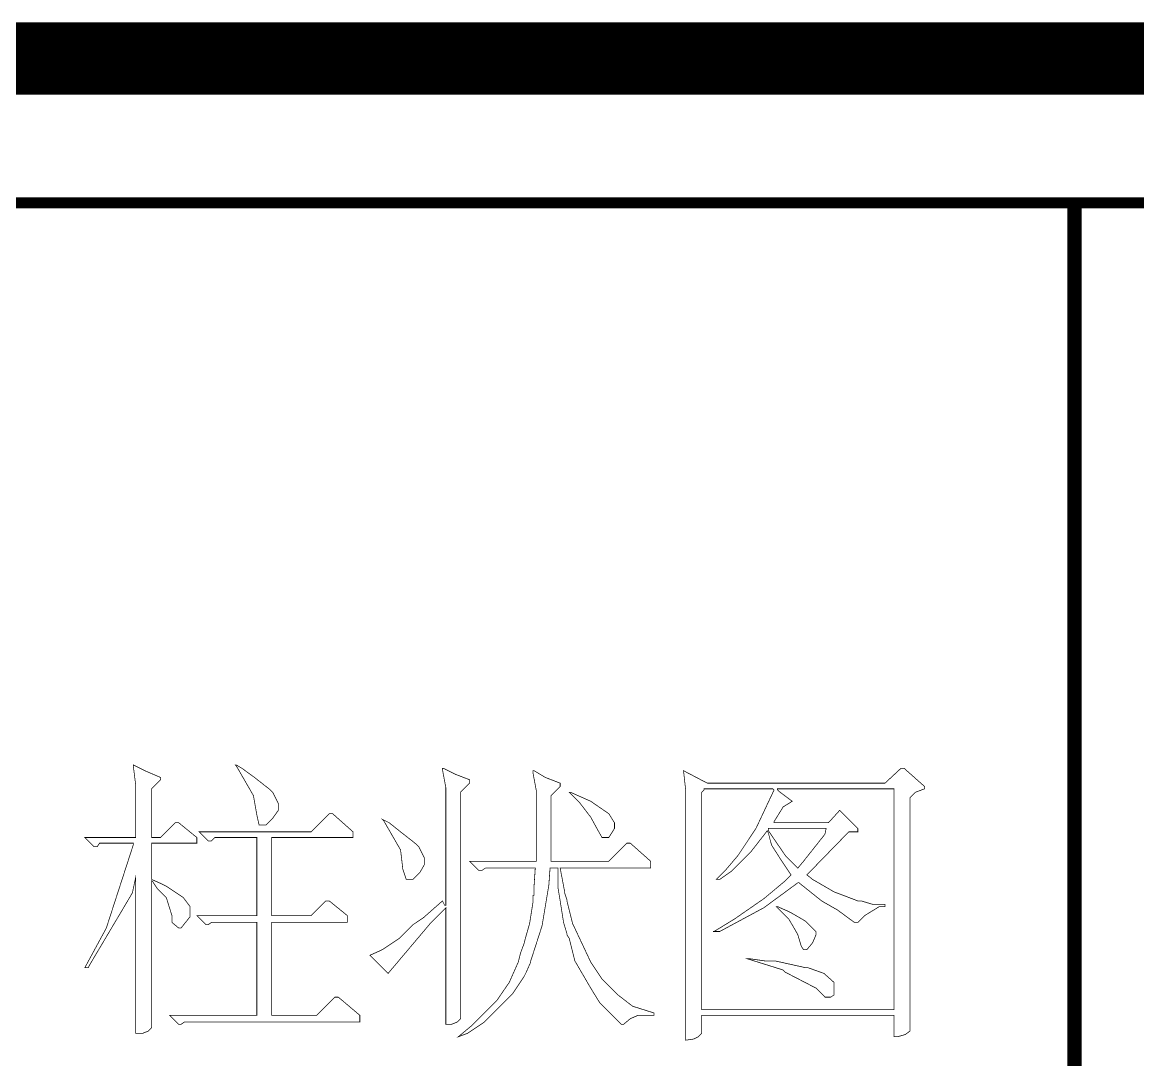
# Model space of a CAD drawing. Extents: x 94 to 452, y -72 to 1042.
# Drawn here: x 191.64 to 207.1, y 1003.13 to 1017.51 of the extents above; entities that cross this region are included whole.
import ezdxf

# ---------------------------------------------------------------- set-up
doc = ezdxf.new("R2010")
doc.units = 0
doc.header["$MEASUREMENT"] = 0
doc.layers.add('TREE_LAYER', color=7, linetype='Continuous')

msp = doc.modelspace()

# ---------------------------------------------------------------- linework, layer by layer
at = {"layer": 'TREE_LAYER'}
for points, const_width, elevation in [([(94.22612, 93.001716), (94.22612, 848.485862), (94.22612, 908.832322), (94.22612, 995.005583), (94.22612, 1005.005583), (94.22612, 1017.005583), (126.22612, 1017.005583), (146.22612, 1017.005583), (186.22612, 1017.005583), (191.22612, 1017.005583), (206.22612, 1017.005583), (211.22612, 1017.005583), (221.22612, 1017.005583), (399.22612, 1017.005583), (409.22612, 1017.005583), (451.22612, 1017.005583), (451.22612, 995.005583), (451.22612, 11.113007)], 1, 2891.008799), ([(399.22612, 1015.005583), (221.22612, 1015.005583), (221.22612, 1015.005583), (211.22612, 1015.005583), (211.22612, 1015.005583), (206.22612, 1015.005583), (206.22612, 1015.005583), (191.22612, 1015.005583), (191.22612, 1015.005583), (186.22612, 1015.005583), (186.22612, 1015.005583), (146.22612, 1015.005583), (146.22612, 1015.005583), (126.22612, 1015.005583), (126.22612, 1015.005583), (96.22612, 1015.005583), (96.22612, 1015.005583), (96.22612, 1005.005583), (96.22612, 1005.005583), (96.22612, 995.005583), (96.22612, 995.005583), (96.22612, 908.832322), (96.22612, 908.832322), (96.22612, 848.485862)], 0.15, 2875.008799), ([(206.22612, 1015.005583), (206.22612, 995.005583)], 0.2, 20), ([(193.18422, 1007.216239), (193.18422, 1007.216239), (193.18422, 1007.184867), (193.215593, 1006.933886), (193.215593, 1006.212318), (193.215593, 1006.212318), (192.50971, 1006.212318), (192.635201, 1006.086828), (192.682259, 1006.086828), (192.713632, 1006.133886), (193.18422, 1006.133886), (193.18422, 1006.1182), (192.80775, 1004.957416), (192.50971, 1004.408396), (192.556769, 1004.408396), (192.572456, 1004.439769), (193.168534, 1005.44369), (193.215593, 1005.663298), (193.215593, 1005.663298), (193.215593, 1003.498592), (193.30971, 1003.498592), (193.388142, 1003.529965), (193.435201, 1003.577024), (193.435201, 1005.616239), (193.435201, 1005.616239), (193.450887, 1005.600553), (193.513632, 1005.506435), (193.639122, 1005.380945), (193.717554, 1005.129965), (193.717554, 1005.035847), (193.811671, 1004.957416), (193.843044, 1004.957416), (193.968534, 1005.114279), (193.968534, 1005.255455), (193.874416, 1005.380945), (193.639122, 1005.537808), (193.576377, 1005.569181), (193.435201, 1005.631926), (193.435201, 1006.1182), (193.435201, 1006.133886), (194.062652, 1006.133886), (194.062652, 1006.212318), (193.811671, 1006.416239), (193.764612, 1006.416239), (193.560691, 1006.212318), (193.435201, 1006.212318), (193.435201, 1006.212318), (193.435201, 1006.886828), (193.560691, 1007.012318), (193.560691, 1007.04369), (193.341083, 1007.137808), (193.18422, 1007.216239), (193.18422, 1007.216239)], 0.01, 11), ([(194.611671, 1007.216239), (194.595985, 1007.216239), (194.611671, 1007.200553), (194.846965, 1006.79271), (194.894024, 1006.526043), (194.925397, 1006.384867), (194.941083, 1006.384867), (195.019514, 1006.384867), (195.113632, 1006.478985), (195.192063, 1006.588788), (195.192063, 1006.682906), (195.113632, 1006.839769), (195.082259, 1006.871141), (194.862652, 1007.04369), (194.690103, 1007.169181), (194.611671, 1007.216239), (194.611671, 1007.216239)], 0.01, 11), ([(197.482259, 1007.169181), (197.466573, 1007.169181), (197.466573, 1007.153494), (197.513632, 1006.902514), (197.513632, 1005.271141), (197.513632, 1005.271141), (197.497946, 1005.271141), (197.466573, 1005.333886), (197.199907, 1005.098592), (197.05873, 1005.004475), (196.870495, 1004.816239), (196.635201, 1004.659377), (196.462652, 1004.580945), (196.713632, 1004.329965), (197.30971, 1005.035847), (197.513632, 1005.239769), (197.513632, 1005.239769), (197.513632, 1003.624083), (197.592063, 1003.624083), (197.670495, 1003.655455), (197.717554, 1003.702514), (197.717554, 1006.839769), (197.843044, 1006.965259), (197.843044, 1007.012318), (197.639122, 1007.090749), (197.482259, 1007.169181), (197.482259, 1007.169181)], 0.01, 11), ([(198.737161, 1007.137808), (198.721475, 1007.137808), (198.721475, 1007.106435), (198.768534, 1006.855455), (198.768534, 1005.961337), (198.768534, 1005.961337), (198.768534, 1005.882906), (198.752848, 1005.882906), (197.843044, 1005.882906), (197.968534, 1005.757416), (198.015593, 1005.757416), (198.062652, 1005.788788), (198.752848, 1005.788788), (198.752848, 1005.788788), (198.737161, 1005.553494), (198.737161, 1005.553494), (198.737161, 1005.490749), (198.737161, 1005.475063), (198.737161, 1005.412318), (198.721475, 1005.412318), (198.721475, 1005.3182), (198.674416, 1005.020161), (198.611671, 1004.800553), (198.595985, 1004.737808), (198.548926, 1004.612318), (198.517554, 1004.486828), (198.392063, 1004.204475), (198.219514, 1003.953494), (197.874416, 1003.608396), (197.686181, 1003.451534), (197.811671, 1003.498592), (198.046965, 1003.655455), (198.439122, 1004.047612), (198.595985, 1004.282906), (198.627358, 1004.345651), (198.690103, 1004.486828), (198.690103, 1004.502514), (198.846965, 1004.988788), (198.894024, 1005.271141), (198.941083, 1005.553494), (198.956769, 1005.773102), (198.956769, 1005.788788), (199.050887, 1005.788788), (199.066573, 1005.788788), (199.066573, 1005.522122), (199.097946, 1005.333886), (199.145005, 1005.035847), (199.192063, 1004.878985), (199.192063, 1004.863298), (199.223436, 1004.816239), (199.301867, 1004.502514), (199.521475, 1004.126043), (199.646965, 1003.922122), (199.945005, 1003.624083), (199.976377, 1003.624083), (200.070495, 1003.702514), (200.180299, 1003.749573), (200.399907, 1003.749573), (200.399907, 1003.780945), (200.101867, 1003.875063), (199.897946, 1004.031926), (199.678338, 1004.251534), (199.521475, 1004.486828), (199.270495, 1005.020161), (199.192063, 1005.333886), (199.192063, 1005.349573), (199.160691, 1005.44369), (199.160691, 1005.459377), (199.097946, 1005.788788), (199.113632, 1005.788788), (200.352848, 1005.788788), (200.352848, 1005.882906), (200.070495, 1006.133886), (200.023436, 1006.133886), (199.772456, 1005.882906), (198.972456, 1005.882906), (198.972456, 1005.914279), (198.972456, 1005.961337), (198.972456, 1006.79271), (199.097946, 1006.9182), (199.097946, 1006.965259), (198.894024, 1007.04369), (198.737161, 1007.137808), (198.737161, 1007.137808)], 0.01, 11), ([(203.866573, 1007.169181), (203.819514, 1007.169181), (203.599907, 1006.965259), (201.137161, 1006.965259), (200.80775, 1007.137808), (200.839122, 1006.855455), (200.839122, 1003.404475), (200.948926, 1003.420161), (201.011671, 1003.451534), (201.05873, 1003.498592), (201.05873, 1003.733886), (201.05873, 1003.749573), (203.725397, 1003.749573), (203.725397, 1003.733886), (203.725397, 1003.451534), (203.772456, 1003.451534), (203.882259, 1003.482906), (203.945005, 1003.529965), (203.945005, 1006.761337), (204.023436, 1006.839769), (204.148926, 1006.886828), (204.148926, 1006.9182), (203.866573, 1007.169181), (203.866573, 1007.169181)], 0.01, 11), ([(199.239122, 1006.839769), (199.223436, 1006.839769), (199.364612, 1006.698592), (199.521475, 1006.494671), (199.615593, 1006.322122), (199.678338, 1006.212318), (199.694024, 1006.212318), (199.772456, 1006.212318), (199.850887, 1006.337808), (199.850887, 1006.416239), (199.772456, 1006.54173), (199.521475, 1006.714279), (199.239122, 1006.839769), (199.239122, 1006.839769)], 0.01, 11), ([(201.090103, 1006.871141), (201.090103, 1006.886828), (202.046965, 1006.886828), (202.062652, 1006.871141), (201.811671, 1006.337808), (201.560691, 1005.961337), (201.388142, 1005.757416), (201.262652, 1005.631926), (201.30971, 1005.631926), (201.466573, 1005.74173), (201.748926, 1006.024083), (201.968534, 1006.306435), (201.98422, 1006.275063), (202.015593, 1006.149573), (202.031279, 1006.102514), (202.141083, 1005.929965), (202.297946, 1005.694671), (202.203828, 1005.600553), (201.921475, 1005.365259), (201.513632, 1005.082906), (201.231279, 1004.910357), (201.215593, 1004.910357), (201.30971, 1004.910357), (201.921475, 1005.239769), (202.392063, 1005.584867), (202.40775, 1005.584867), (202.721475, 1005.333886), (202.941083, 1005.208396), (203.176377, 1005.035847), (203.223436, 1005.035847), (203.317554, 1005.129965), (203.521475, 1005.255455), (203.599907, 1005.255455), (203.599907, 1005.286828), (203.427358, 1005.286828), (203.270495, 1005.333886), (203.223436, 1005.333886), (202.894024, 1005.459377), (202.595985, 1005.631926), (202.517554, 1005.694671), (203.097946, 1006.290749), (203.223436, 1006.290749), (203.223436, 1006.337808), (202.972456, 1006.588788), (202.815593, 1006.416239), (202.062652, 1006.416239), (202.062652, 1006.431926), (202.188142, 1006.635847), (202.313632, 1006.714279), (202.125397, 1006.855455), (202.10971, 1006.871141), (202.10971, 1006.886828), (203.725397, 1006.886828), (203.725397, 1006.871141), (203.725397, 1003.828004), (203.725397, 1003.828004), (201.05873, 1003.828004), (201.05873, 1003.828004), (201.05873, 1006.839769), (201.090103, 1006.871141), (201.090103, 1006.871141)], 0.01, 11), ([(195.945005, 1006.54173), (195.897946, 1006.54173), (195.646965, 1006.290749), (194.094024, 1006.290749), (194.219514, 1006.165259), (194.266573, 1006.165259), (194.313632, 1006.212318), (194.894024, 1006.212318), (194.894024, 1006.212318), (194.894024, 1005.129965), (194.894024, 1005.129965), (194.062652, 1005.129965), (194.188142, 1005.004475), (194.219514, 1005.004475), (194.266573, 1005.035847), (194.894024, 1005.035847), (194.894024, 1005.035847), (194.894024, 1003.749573), (194.894024, 1003.749573), (193.686181, 1003.749573), (193.811671, 1003.624083), (193.843044, 1003.624083), (193.890103, 1003.655455), (196.321475, 1003.655455), (196.321475, 1003.749573), (196.023436, 1004.000553), (195.976377, 1004.000553), (195.725397, 1003.749573), (195.113632, 1003.749573), (195.097946, 1003.749573), (195.097946, 1005.035847), (195.113632, 1005.035847), (196.148926, 1005.035847), (196.148926, 1005.129965), (195.897946, 1005.333886), (195.850887, 1005.333886), (195.646965, 1005.129965), (195.113632, 1005.129965), (195.097946, 1005.129965), (195.097946, 1006.212318), (195.113632, 1006.212318), (196.227358, 1006.212318), (196.227358, 1006.290749), (195.945005, 1006.54173), (195.945005, 1006.54173)], 0.01, 11), ([(196.635201, 1006.463298), (196.635201, 1006.463298), (196.650887, 1006.447612), (196.886181, 1006.039769), (196.917554, 1005.773102), (196.964612, 1005.631926), (196.964612, 1005.631926), (197.05873, 1005.631926), (197.152848, 1005.726043), (197.215593, 1005.835847), (197.215593, 1005.929965), (197.137161, 1006.086828), (197.105789, 1006.1182), (196.886181, 1006.290749), (196.729318, 1006.416239), (196.635201, 1006.463298), (196.635201, 1006.463298)], 0.01, 11), ([(201.98422, 1006.337808), (201.999907, 1006.337808), (202.78422, 1006.337808), (202.78422, 1006.337808), (202.768534, 1006.259377), (202.470495, 1005.882906), (202.392063, 1005.788788), (202.219514, 1005.961337), (201.98422, 1006.306435), (201.98422, 1006.322122), (201.98422, 1006.337808), (201.98422, 1006.337808)], 0.01, 11), ([(202.10971, 1005.255455), (202.094024, 1005.255455), (202.266573, 1005.082906), (202.376377, 1004.894671), (202.392063, 1004.863298), (202.439122, 1004.706435), (202.470495, 1004.659377), (202.517554, 1004.659377), (202.595985, 1004.753494), (202.643044, 1004.863298), (202.643044, 1004.910357), (202.501867, 1005.051534), (202.313632, 1005.161337), (202.250887, 1005.19271), (202.10971, 1005.255455), (202.10971, 1005.255455)], 0.01, 11), ([(201.717554, 1004.533886), (201.686181, 1004.533886), (202.188142, 1004.377024), (202.219514, 1004.345651), (202.643044, 1004.126043), (202.768534, 1004.000553), (202.846965, 1004.000553), (202.894024, 1004.031926), (202.894024, 1004.204475), (202.752848, 1004.329965), (202.53324, 1004.408396), (202.501867, 1004.408396), (202.078338, 1004.502514), (202.015593, 1004.502514), (202.015593, 1004.502514), (201.937161, 1004.502514), (201.717554, 1004.533886), (201.717554, 1004.533886)], 0.01, 11)]:
    msp.add_lwpolyline(points, dxfattribs=dict(at, const_width=const_width, elevation=elevation))

doc.saveas('drawing.dxf')
